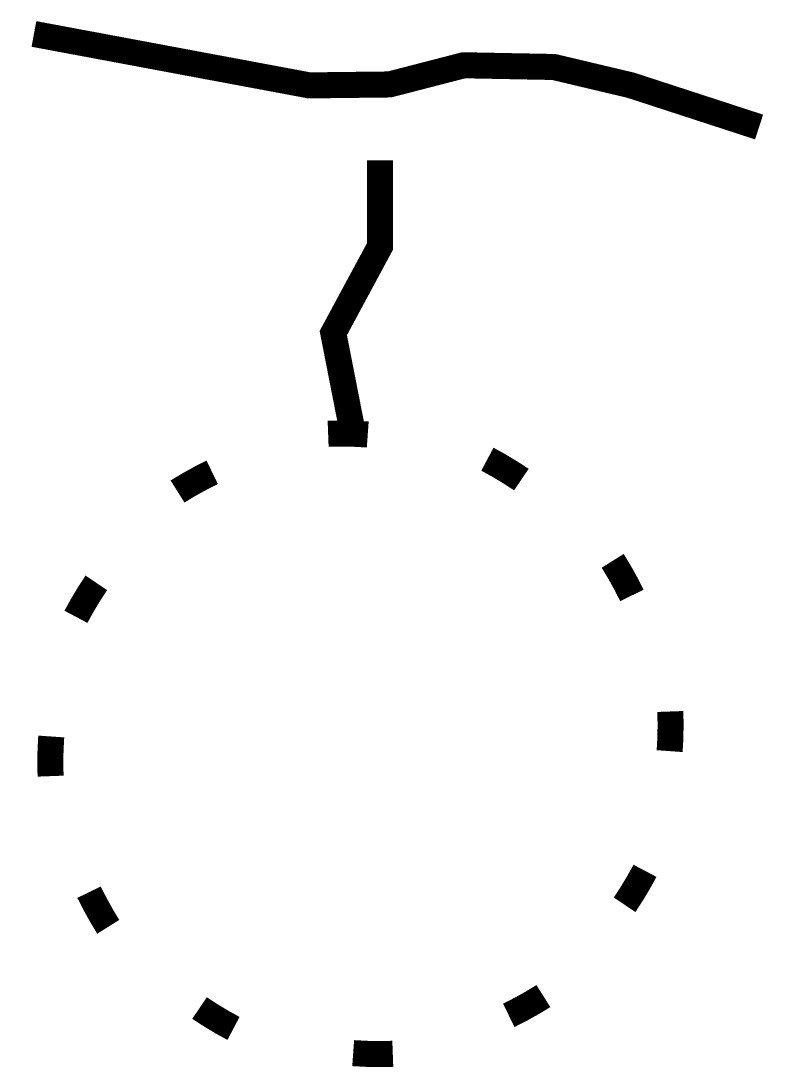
# Model space of a CAD drawing. Extents: x -0.01 to 2.88, y 0.04 to 4.05.
import ezdxf

# ---------------------------------------------------------------- set-up
doc = ezdxf.new("R2010")
doc.units = 0
doc.header["$MEASUREMENT"] = 0
doc.layers.get('0').update_dxf_attribs({"linetype": 'CONTINUOUS'})

msp = doc.modelspace()

# ---------------------------------------------------------------- linework, layer by layer
at = {"const_width": 0.1}
for points in [[(0.0448, 4.0036), (1.103, 3.806), (1.4104, 3.8096), (1.696, 3.8833), (2.0421, 3.8767), (2.338, 3.8066), (2.8307, 3.6462)], [(1.3738, 3.5186), (1.3738, 3.1867), (1.1949, 2.8549), (1.2674, 2.4852)]]:
    msp.add_lwpolyline(points, dxfattribs=at)
for points in [[(1.1751, 2.4679, -0.027005), (1.3273, 2.4653)], [(1.787, 2.3705, -0.027005), (1.9175, 2.2921)], [(0.5965, 2.2463, -0.027005), (0.7296, 2.3202)], [(2.2683, 1.9801, -0.027005), (2.3421, 1.8471)], [(0.2062, 1.7651, -0.027005), (0.2845, 1.8956)], [(2.4898, 1.4015, -0.027005), (2.4872, 1.2493)], [(0.1087, 1.1532, -0.027005), (0.1113, 1.3054)], [(2.3924, 0.7896, -0.027005), (2.3141, 0.6591)], [(0.3303, 0.5745, -0.027005), (0.2565, 0.7076)], [(2.0021, 0.3084, -0.027005), (1.869, 0.2345)], [(0.8115, 0.1842, -0.027005), (0.681, 0.2626)], [(1.4235, 0.0868, -0.027005), (1.2713, 0.0894)]]:
    msp.add_lwpolyline(points, format="xyb", dxfattribs=at)

doc.saveas('drawing.dxf')
